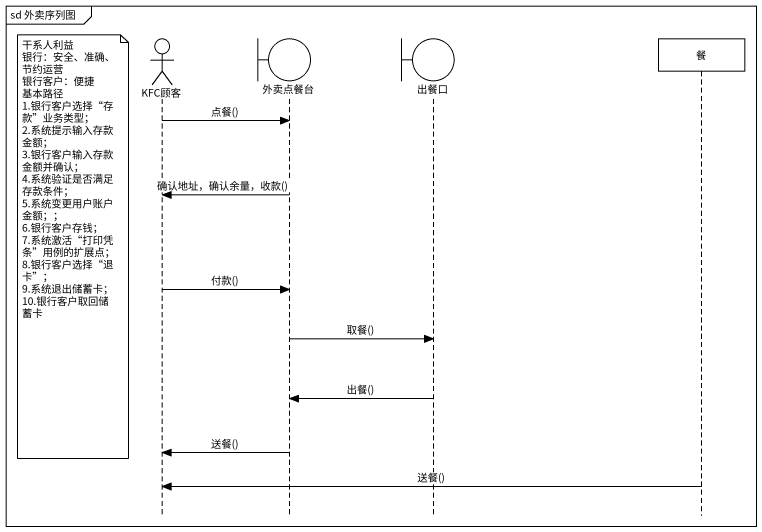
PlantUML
@startuml
mainframe sd 外卖序列图
hide footbox
actor KFC顾客
boundary 外卖点餐台
boundary 出餐口
participant 餐

KFC顾客 -> 外卖点餐台 : 点餐()
外卖点餐台 -> KFC顾客 : 确认地址，确认余量，收款()
note left of KFC顾客
  干系人利益
  银行：安全、准确、节约运营
  银行客户：便捷
  基本路径
  1.银行客户选择“存款”业务类型；
  2.系统提示输入存款金额；
  3.银行客户输入存款金额并确认；
  4.系统验证是否满足存款条件；
  5.系统变更用户账户金额；；
  6.银行客户存钱；
  7.系统激活“打印凭条”用例的扩展点；
  8.银行客户选择“退卡”；
  9.系统退出储蓄卡；
  10.银行客户取回储蓄卡
end note
KFC顾客 -> 外卖点餐台 : 付款()
外卖点餐台 -> 出餐口 : 取餐()
出餐口 -> 外卖点餐台 : 出餐()
外卖点餐台 -> KFC顾客 : 送餐()
餐 -> KFC顾客 : 送餐()
@enduml
